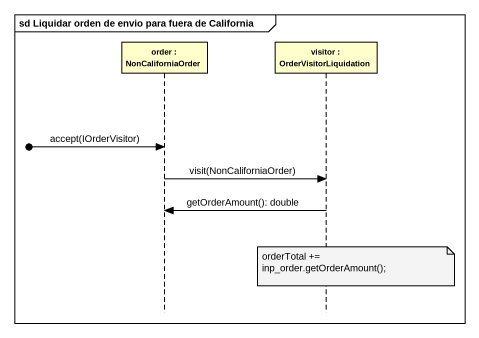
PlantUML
@startuml
mainframe sd Liquidar orden de envio para fuera de California
hide footbox
participant "order : NonCaliforniaOrder" as order
participant "visitor : OrderVisitorLiquidation" as visitor

[o-> order : accept(IOrderVisitor)
order -> visitor : visit(NonCaliforniaOrder)
visitor -> order : getOrderAmount(): double
note over visitor : orderTotal += inp_order.getOrderAmount();
@enduml
